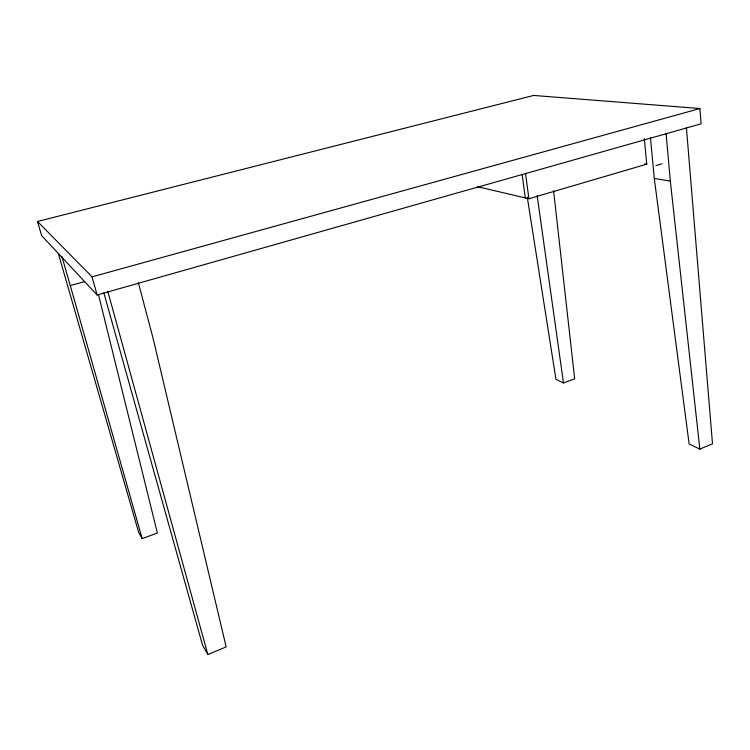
<?xml version="1.0" encoding="UTF-8"?>
<svg xmlns="http://www.w3.org/2000/svg" width="750" height="750" viewBox="0 0 750 750"><rect width="100%" height="100%" fill="white"/><g stroke="black" fill="none" stroke-linecap="round" stroke-linejoin="round"><path stroke-width="1.12" d="M103.847 292.875L202.537 645.169L207.853 654.562L226.153 646.912L153.009 338.025L138.319 282.544M650.428 137.372L654.281 178.416L689.128 443.906L699.844 449.1L712.5 443.822L686.419 127.772M58.388 253.669L138.675 532.444L142.181 538.631L157.369 533.025L98.513 294.75M527.25 197.053L555.947 379.331L563.475 382.978L574.678 378.844L553.603 190.847M655.988 165.6L662.044 163.809M477.609 186.741L528.919 198.75L646.763 164.166L644.306 138.572M97.116 294.975L701.1 123.834L699.909 108.544L533.663 95.438L37.5 221.484L41.616 235.584L97.116 294.975L92.053 276.863L37.5 221.484M92.053 276.863L699.909 108.544M61.894 256.397L70.284 285.619L84.647 281.625M644.728 163.856L646.763 164.166M654.281 178.416L670.341 181.172L699.844 449.1M70.284 285.619L142.181 538.631M107.756 291.169L207.853 654.562M537.15 195.591L563.475 382.978M522.178 174.825L525.3 197.906M525.487 173.231L528.919 198.75M666.103 133.509L670.341 181.172"/></g></svg>
